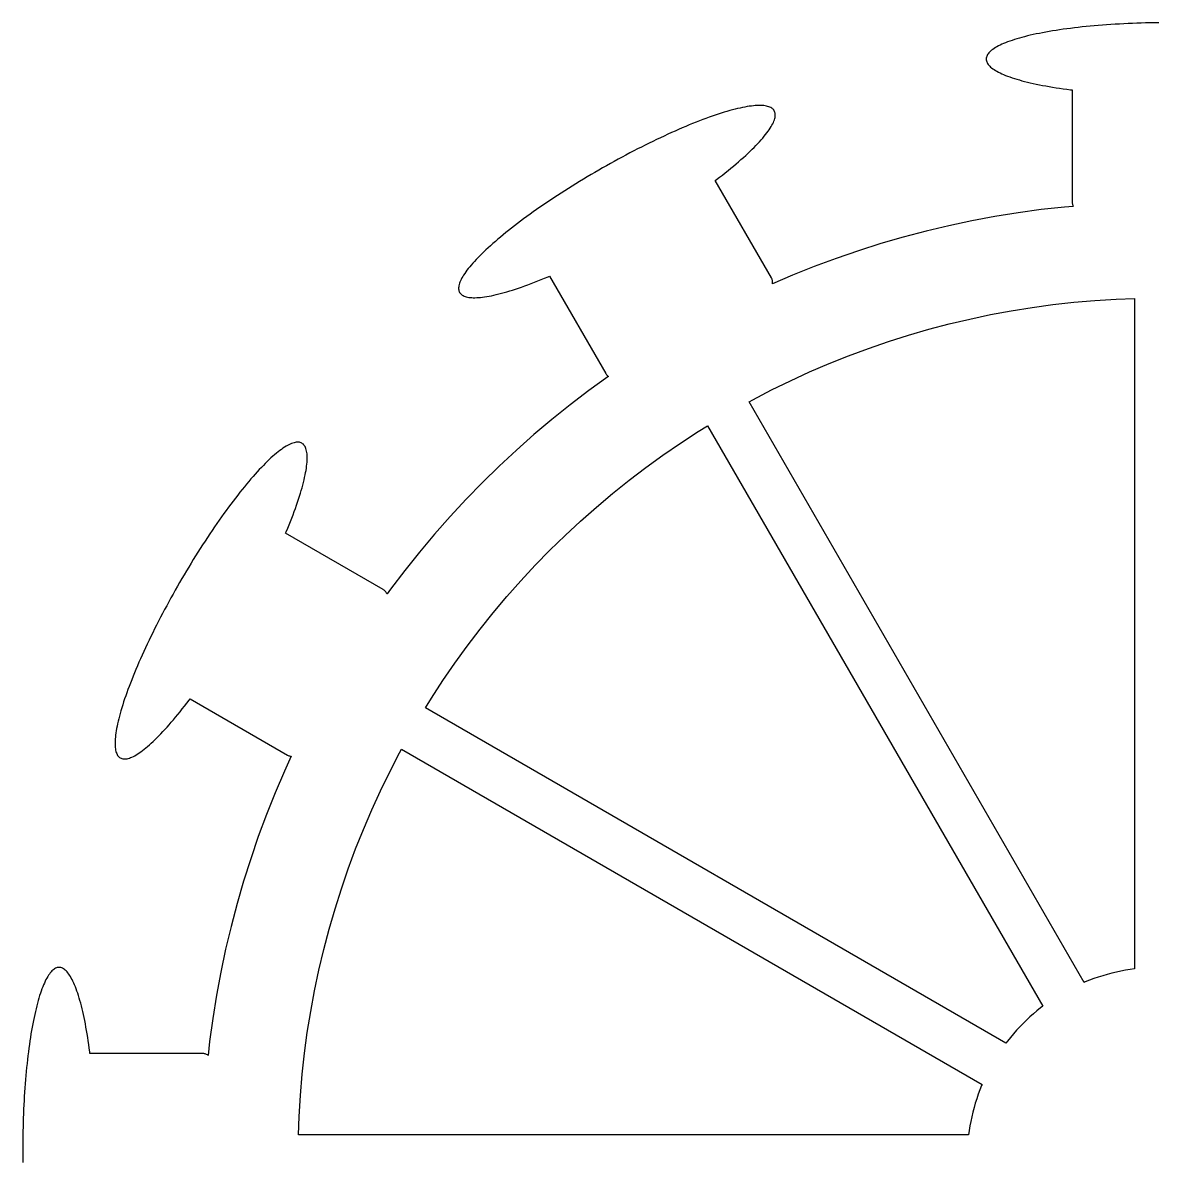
# Model space of a CAD drawing. Header units: metres. Extents: x -53 to 53, y -53 to 53.
# Drawn here: x -53.5 to 0, y -0.1 to 53.5 of the extents above; entities that cross this region are included whole.
import ezdxf

# ---------------------------------------------------------------- set-up
doc = ezdxf.new("R2010")
doc.units = ezdxf.units.M

msp = doc.modelspace()

# ---------------------------------------------------------------- linework, layer by layer
for p, q in [((-5.29182, 53.017), (-5.44556, 52.9884)), ((-5.13461, 53.0448), (-5.29182, 53.017)), ((-4.97406, 53.0718), (-5.13461, 53.0448)), ((-4.81023, 53.0981), (-4.97406, 53.0718)), ((-4.64322, 53.1235), (-4.81023, 53.0981)), ((-4.47316, 53.1481), (-4.64322, 53.1235)), ((-4.30013, 53.1718), (-4.47316, 53.1481)), ((-4.12422, 53.1947), (-4.30013, 53.1718)), ((-3.94557, 53.2167), (-4.12422, 53.1947)), ((-3.76427, 53.2378), (-3.94557, 53.2167)), ((-3.58043, 53.2581), (-3.76427, 53.2378)), ((-3.39417, 53.2774), (-3.58043, 53.2581)), ((-3.20558, 53.2958), (-3.39417, 53.2774)), ((-3.0148, 53.3133), (-3.20558, 53.2958)), ((-2.82193, 53.3298), (-3.0148, 53.3133)), ((-2.62709, 53.3454), (-2.82193, 53.3298)), ((-2.4304, 53.36), (-2.62709, 53.3454)), ((-2.23196, 53.3737), (-2.4304, 53.36)), ((-2.03192, 53.3864), (-2.23196, 53.3737)), ((-1.83038, 53.3981), (-2.03192, 53.3864)), ((-1.62747, 53.4088), (-1.83038, 53.3981)), ((-1.42331, 53.4184), (-1.62747, 53.4088)), ((-1.21802, 53.4271), (-1.42331, 53.4184)), ((-1.01172, 53.4348), (-1.21802, 53.4271)), ((-0.80454, 53.4415), (-1.01172, 53.4348)), ((-0.5966, 53.4471), (-0.80454, 53.4415)), ((-0.38805, 53.4518), (-0.5966, 53.4471)), ((-0.17897, 53.4554), (-0.38805, 53.4518)), ((0.03046, 53.4579), (-0.17897, 53.4554)), ((-7.2791, 52.4811), (-7.36649, 52.443)), ((-7.18706, 52.5188), (-7.2791, 52.4811)), ((-7.09042, 52.5561), (-7.18706, 52.5188)), ((-6.98924, 52.5928), (-7.09042, 52.5561)), ((-6.88358, 52.6291), (-6.98924, 52.5928)), ((-6.77348, 52.6648), (-6.88358, 52.6291)), ((-6.65906, 52.7), (-6.77348, 52.6648)), ((-6.54034, 52.7346), (-6.65906, 52.7)), ((-6.41742, 52.7686), (-6.54034, 52.7346)), ((-6.29036, 52.802), (-6.41742, 52.7686)), ((-6.15923, 52.8348), (-6.29036, 52.802)), ((-6.02412, 52.8669), (-6.15923, 52.8348)), ((-5.88513, 52.8984), (-6.02412, 52.8669)), ((-5.74231, 52.9291), (-5.88513, 52.8984)), ((-5.59575, 52.9592), (-5.74231, 52.9291)), ((-5.44556, 52.9884), (-5.59575, 52.9592)), ((-8.03569, 51.9593), (-8.05882, 51.9176)), ((-8.00745, 52.0009), (-8.03569, 51.9593)), ((-7.97412, 52.0423), (-8.00745, 52.0009)), ((-7.9357, 52.0836), (-7.97412, 52.0423)), ((-7.89224, 52.1246), (-7.9357, 52.0836)), ((-7.84377, 52.1655), (-7.89224, 52.1246)), ((-7.79028, 52.2061), (-7.84377, 52.1655)), ((-7.73183, 52.2464), (-7.79028, 52.2061)), ((-7.66846, 52.2864), (-7.73183, 52.2464)), ((-7.60019, 52.3261), (-7.66846, 52.2864)), ((-7.52708, 52.3654), (-7.60019, 52.3261)), ((-7.44916, 52.4044), (-7.52708, 52.3654)), ((-7.36649, 52.443), (-7.44916, 52.4044)), ((-8.09741, 51.792), (-8.09999, 51.75)), ((-8.09999, 51.75), (-8.09741, 51.708)), ((-8.08969, 51.8339), (-8.09741, 51.792)), ((-8.09741, 51.708), (-8.08969, 51.6661)), ((-8.07683, 51.8758), (-8.08969, 51.8339)), ((-8.08969, 51.6661), (-8.07683, 51.6242)), ((-8.05882, 51.9176), (-8.07683, 51.8758)), ((-8.07683, 51.6242), (-8.05882, 51.5824)), ((-8.05882, 51.5824), (-8.03569, 51.5407)), ((-8.03569, 51.5407), (-8.00745, 51.4991)), ((-8.00745, 51.4991), (-7.97412, 51.4576)), ((-7.97412, 51.4576), (-7.9357, 51.4164)), ((-7.9357, 51.4164), (-7.89224, 51.3753)), ((-7.89224, 51.3753), (-7.84377, 51.3345)), ((-7.84377, 51.3345), (-7.79028, 51.2939)), ((-7.79028, 51.2939), (-7.73183, 51.2536)), ((-7.73183, 51.2536), (-7.66846, 51.2136)), ((-7.66846, 51.2136), (-7.60019, 51.1739)), ((-7.60019, 51.1739), (-7.52708, 51.1346)), ((-7.52708, 51.1346), (-7.44916, 51.0956)), ((-7.44916, 51.0956), (-7.36649, 51.057)), ((-7.36649, 51.057), (-7.2791, 51.0189)), ((-7.2791, 51.0189), (-7.18706, 50.9812)), ((-7.18706, 50.9812), (-7.09042, 50.9439)), ((-7.09042, 50.9439), (-6.98924, 50.9071)), ((-6.98924, 50.9071), (-6.88358, 50.8709)), ((-6.88358, 50.8709), (-6.77348, 50.8351)), ((-6.77348, 50.8351), (-6.65906, 50.8)), ((-6.65906, 50.8), (-6.54034, 50.7654)), ((-6.54034, 50.7654), (-6.41742, 50.7314)), ((-6.41742, 50.7314), (-6.29036, 50.698)), ((-6.29036, 50.698), (-6.15923, 50.6652)), ((-6.15923, 50.6652), (-6.02412, 50.6331)), ((-6.02412, 50.6331), (-5.88513, 50.6016)), ((-5.88513, 50.6016), (-5.74231, 50.5709)), ((-5.74231, 50.5709), (-5.59575, 50.5408)), ((-5.59575, 50.5408), (-5.44556, 50.5115)), ((-5.44556, 50.5115), (-5.29182, 50.483)), ((-5.29182, 50.483), (-5.13461, 50.4552)), ((-5.13461, 50.4552), (-4.97406, 50.4281)), ((-4.97406, 50.4281), (-4.81023, 50.4019)), ((-4.81023, 50.4019), (-4.64322, 50.3765)), ((-4.64322, 50.3765), (-4.47316, 50.3519)), ((-4.47316, 50.3519), (-4.30013, 50.3282)), ((-4.30013, 50.3282), (-4.12422, 50.3053)), ((-4.12422, 50.3053), (-4.04999, 50.2961)), ((-4.04999, 50.2961), (-4.04999, 45)), ((-20.3039, 49.2859), (-20.437, 49.2462)), ((-20.174, 49.3231), (-20.3039, 49.2859)), ((-20.0472, 49.3577), (-20.174, 49.3231)), ((-19.9238, 49.3897), (-20.0472, 49.3577)), ((-19.8037, 49.4191), (-19.9238, 49.3897)), ((-19.687, 49.4458), (-19.8037, 49.4191)), ((-19.5738, 49.4699), (-19.687, 49.4458)), ((-19.4641, 49.4913), (-19.5738, 49.4699)), ((-19.3581, 49.5101), (-19.4641, 49.4913)), ((-19.2558, 49.5262), (-19.3581, 49.5101)), ((-19.1572, 49.5395), (-19.2558, 49.5262)), ((-19.0625, 49.5502), (-19.1572, 49.5395)), ((-18.9716, 49.5581), (-19.0625, 49.5502)), ((-18.8846, 49.5633), (-18.9716, 49.5581)), ((-18.8017, 49.5658), (-18.8846, 49.5633)), ((-18.7227, 49.5656), (-18.8017, 49.5658)), ((-18.6478, 49.5626), (-18.7227, 49.5656)), ((-18.577, 49.5569), (-18.6478, 49.5626)), ((-18.5104, 49.5485), (-18.577, 49.5569)), ((-18.448, 49.5374), (-18.5104, 49.5485)), ((-18.3898, 49.5236), (-18.448, 49.5374)), ((-18.336, 49.507), (-18.3898, 49.5236)), ((-18.2864, 49.4878), (-18.336, 49.507)), ((-18.2411, 49.4659), (-18.2864, 49.4878)), ((-18.2002, 49.4414), (-18.2411, 49.4659)), ((-18.1637, 49.4142), (-18.2002, 49.4414)), ((-18.1316, 49.3843), (-18.1637, 49.4142)), ((-18.104, 49.3519), (-18.1316, 49.3843)), ((-18.0808, 49.3168), (-18.104, 49.3519)), ((-18.062, 49.2792), (-18.0808, 49.3168)), ((-18.0477, 49.239), (-18.062, 49.2792)), ((-21.7612, 48.7779), (-21.9207, 48.7141)), ((-21.6038, 48.8394), (-21.7612, 48.7779)), ((-21.4488, 48.8986), (-21.6038, 48.8394)), ((-21.2963, 48.9555), (-21.4488, 48.8986)), ((-21.1462, 49.01), (-21.2963, 48.9555)), ((-20.9988, 49.0621), (-21.1462, 49.01)), ((-20.8541, 49.1118), (-20.9988, 49.0621)), ((-20.7121, 49.1591), (-20.8541, 49.1118)), ((-20.5731, 49.2039), (-20.7121, 49.1591)), ((-20.437, 49.2462), (-20.5731, 49.2039)), ((-18.1514, 48.7028), (-18.121, 48.767)), ((-18.121, 48.767), (-18.0949, 48.8289)), ((-18.0949, 48.8289), (-18.0733, 48.8885)), ((-18.0733, 48.8885), (-18.0562, 48.9457)), ((-18.0562, 48.9457), (-18.0436, 49.0007)), ((-18.0379, 49.1963), (-18.0477, 49.239)), ((-18.0436, 49.0007), (-18.0354, 49.0532)), ((-18.0326, 49.151), (-18.0379, 49.1963)), ((-18.0354, 49.0532), (-18.0318, 49.1034)), ((-18.0318, 49.1034), (-18.0326, 49.151)), ((-23.0923, 48.2083), (-23.2663, 48.1281)), ((-22.9198, 48.2867), (-23.0923, 48.2083)), ((-22.7489, 48.3631), (-22.9198, 48.2867)), ((-22.5795, 48.4375), (-22.7489, 48.3631)), ((-22.412, 48.5098), (-22.5795, 48.4375)), ((-22.2462, 48.58), (-22.412, 48.5098)), ((-22.0825, 48.6482), (-22.2462, 48.58)), ((-21.9207, 48.7141), (-22.0825, 48.6482)), ((-18.552, 48.1139), (-18.487, 48.1945)), ((-18.487, 48.1945), (-18.4261, 48.2732)), ((-18.4261, 48.2732), (-18.3695, 48.3499)), ((-18.3695, 48.3499), (-18.3172, 48.4247)), ((-18.3172, 48.4247), (-18.2692, 48.4974)), ((-18.2692, 48.4974), (-18.2256, 48.568)), ((-18.2256, 48.568), (-18.1863, 48.6365)), ((-18.1863, 48.6365), (-18.1514, 48.7028)), ((-24.1541, 47.6999), (-24.3344, 47.6093)), ((-23.9745, 47.789), (-24.1541, 47.6999)), ((-23.7958, 47.8763), (-23.9745, 47.789)), ((-23.6181, 47.962), (-23.7958, 47.8763)), ((-23.4416, 48.046), (-23.6181, 47.962)), ((-23.2663, 48.1281), (-23.4416, 48.046)), ((-19.0286, 47.5933), (-18.9391, 47.6843)), ((-18.9391, 47.6843), (-18.8537, 47.7736)), ((-18.8537, 47.7736), (-18.7721, 47.8613)), ((-18.7721, 47.8613), (-18.6947, 47.9473)), ((-18.6947, 47.9473), (-18.6213, 48.0315)), ((-18.6213, 48.0315), (-18.552, 48.1139)), ((-25.2446, 47.1339), (-25.4275, 47.0349)), ((-25.0618, 47.2318), (-25.2446, 47.1339)), ((-24.8793, 47.3283), (-25.0618, 47.2318)), ((-24.6972, 47.4234), (-24.8793, 47.3283)), ((-24.5155, 47.5171), (-24.6972, 47.4234)), ((-24.3344, 47.6093), (-24.5155, 47.5171)), ((-19.6449, 47.0175), (-19.533, 47.1168)), ((-19.533, 47.1168), (-19.4247, 47.2148)), ((-19.4247, 47.2148), (-19.3201, 47.3116)), ((-19.3201, 47.3116), (-19.2191, 47.4069)), ((-19.2191, 47.4069), (-19.1219, 47.5009)), ((-19.1219, 47.5009), (-19.0286, 47.5933)), ((-26.1583, 46.6272), (-26.3403, 46.5227)), ((-25.9759, 46.7307), (-26.1583, 46.6272)), ((-25.7933, 46.8332), (-25.9759, 46.7307)), ((-25.6104, 46.9346), (-25.7933, 46.8332)), ((-25.4275, 47.0349), (-25.6104, 46.9346)), ((-20.2558, 46.5044), (-20.127, 46.6091)), ((-20.127, 46.6091), (-20.0014, 46.7128)), ((-20.0014, 46.7128), (-19.8792, 46.8154)), ((-19.8792, 46.8154), (-19.7603, 46.9171)), ((-19.7603, 46.9171), (-19.6449, 47.0175)), ((-27.0619, 46.0965), (-27.2402, 45.9883)), ((-26.8827, 46.2042), (-27.0619, 46.0965)), ((-26.7026, 46.3111), (-26.8827, 46.2042)), ((-26.5217, 46.4173), (-26.7026, 46.3111)), ((-26.3403, 46.5227), (-26.5217, 46.4173)), ((-20.8613, 46.0327), (-20.8015, 46.0778)), ((-20.8015, 46.0778), (-20.6606, 46.1855)), ((-20.6606, 46.1855), (-20.5227, 46.2926)), ((-20.5227, 46.2926), (-20.3877, 46.3989)), ((-20.3877, 46.3989), (-20.2558, 46.5044)), ((-27.9418, 45.5501), (-28.1138, 45.4396)), ((-27.7684, 45.6602), (-27.9418, 45.5501)), ((-27.5936, 45.77), (-27.7684, 45.6602)), ((-27.4175, 45.8794), (-27.5936, 45.77)), ((-27.2402, 45.9883), (-27.4175, 45.8794)), ((-18.2132, 41.4461), (-20.8613, 46.0327)), ((-28.7848, 44.9959), (-28.9478, 44.8849)), ((-28.6198, 45.107), (-28.7848, 44.9959)), ((-28.4529, 45.218), (-28.6198, 45.107)), ((-28.2842, 45.3289), (-28.4529, 45.218)), ((-28.1138, 45.4396), (-28.2842, 45.3289)), ((-4.04999, 45), (-4.04863, 44.9669)), ((-29.5781, 44.4425), (-29.7298, 44.3326)), ((-29.424, 44.5527), (-29.5781, 44.4425)), ((-29.2675, 44.6633), (-29.424, 44.5527)), ((-29.1088, 44.774), (-29.2675, 44.6633)), ((-28.9478, 44.8849), (-29.1088, 44.774)), ((-6.60286, 44.5129), (-7.69328, 44.3375)), ((-5.50847, 44.6616), (-6.60286, 44.5129)), ((-4.41077, 44.7833), (-5.50847, 44.6616)), ((-4.00854, 44.8179), (-4.41077, 44.7833)), ((-4.04863, 44.9669), (-4.04457, 44.9337)), ((-4.04457, 44.9337), (-4.0378, 44.9007)), ((-4.0378, 44.9007), (-4.02832, 44.8677)), ((-4.02832, 44.8677), (-4.01614, 44.8347)), ((-4.01614, 44.8347), (-4.00854, 44.8179)), ((-30.3099, 43.8981), (-30.4479, 43.791)), ((-30.169, 44.0058), (-30.3099, 43.8981)), ((-30.0253, 44.1142), (-30.169, 44.0058)), ((-29.8789, 44.2232), (-30.0253, 44.1142)), ((-29.7298, 44.3326), (-29.8789, 44.2232)), ((-9.85954, 43.9066), (-10.9341, 43.6514)), ((-8.77905, 44.1353), (-9.85954, 43.9066)), ((-7.69328, 44.3375), (-8.77905, 44.1353)), ((-30.9691, 43.3708), (-31.0914, 43.2682)), ((-30.8436, 43.4745), (-30.9691, 43.3708)), ((-30.7148, 43.5792), (-30.8436, 43.4745)), ((-30.5829, 43.6847), (-30.7148, 43.5792)), ((-30.4479, 43.791), (-30.5829, 43.6847)), ((-12.0021, 43.3699), (-13.0628, 43.0623)), ((-10.9341, 43.6514), (-12.0021, 43.3699)), ((-31.5459, 42.8687), (-31.6505, 42.772)), ((-31.4375, 42.9668), (-31.5459, 42.8687)), ((-31.3256, 43.0661), (-31.4375, 42.9668)), ((-31.2102, 43.1665), (-31.3256, 43.0661)), ((-31.0914, 43.2682), (-31.2102, 43.1665)), ((-13.0628, 43.0623), (-14.1157, 42.7288)), ((-32.1169, 42.31), (-32.1984, 42.2223)), ((-32.0314, 42.3993), (-32.1169, 42.31)), ((-31.942, 42.4903), (-32.0314, 42.3993)), ((-31.8486, 42.5827), (-31.942, 42.4903)), ((-31.7514, 42.6767), (-31.8486, 42.5827)), ((-31.6505, 42.772), (-31.7514, 42.6767)), ((-15.16, 42.3695), (-16.1953, 41.9847)), ((-14.1157, 42.7288), (-15.16, 42.3695)), ((-32.5444, 41.8104), (-32.601, 41.7337)), ((-32.4836, 41.8891), (-32.5444, 41.8104)), ((-32.4185, 41.9697), (-32.4836, 41.8891)), ((-32.3493, 42.0521), (-32.4185, 41.9697)), ((-32.2759, 42.1364), (-32.3493, 42.0521)), ((-32.1984, 42.2223), (-32.2759, 42.1364)), ((-16.1953, 41.9847), (-17.2207, 41.5746)), ((-32.8756, 41.2547), (-32.8972, 41.1951)), ((-32.8496, 41.3166), (-32.8756, 41.2547)), ((-32.8191, 41.3808), (-32.8496, 41.3166)), ((-32.7843, 41.4471), (-32.8191, 41.3808)), ((-32.745, 41.5156), (-32.7843, 41.4471)), ((-32.7014, 41.5862), (-32.745, 41.5156)), ((-32.6534, 41.659), (-32.7014, 41.5862)), ((-32.601, 41.7337), (-32.6534, 41.659)), ((-29.5217, 41.185), (-29.3667, 41.2442)), ((-29.3667, 41.2442), (-29.2094, 41.3057)), ((-29.2094, 41.3057), (-29.0498, 41.3695)), ((-29.0498, 41.3695), (-28.8881, 41.4354)), ((-28.8881, 41.4354), (-28.7243, 41.5035)), ((-28.7243, 41.5035), (-28.6555, 41.5327)), ((-28.6555, 41.5327), (-26.0074, 36.9461)), ((-18.1978, 41.4167), (-18.2132, 41.4461)), ((-18.1848, 41.386), (-18.1978, 41.4167)), ((-18.1741, 41.354), (-18.1848, 41.386)), ((-18.1658, 41.3207), (-18.1741, 41.354)), ((-18.1599, 41.2861), (-18.1658, 41.3207)), ((-18.1563, 41.2502), (-18.1599, 41.2861)), ((-17.2207, 41.5746), (-18.1565, 41.1734)), ((-18.1552, 41.2131), (-18.1563, 41.2502)), ((-32.9351, 41.0304), (-32.9388, 40.9802)), ((-32.9388, 40.9802), (-32.9379, 40.9325)), ((-32.9379, 40.9325), (-32.9326, 40.8873)), ((-32.927, 41.0829), (-32.9351, 41.0304)), ((-32.9326, 40.8873), (-32.9228, 40.8446)), ((-32.9143, 41.1379), (-32.927, 41.0829)), ((-32.9228, 40.8446), (-32.9085, 40.8044)), ((-32.8972, 41.1951), (-32.9143, 41.1379)), ((-32.9085, 40.8044), (-32.8898, 40.7668)), ((-32.8898, 40.7668), (-32.8666, 40.7318)), ((-32.8666, 40.7318), (-32.8389, 40.6993)), ((-32.8389, 40.6993), (-32.8068, 40.6694)), ((-31.1669, 40.6645), (-31.0468, 40.6939)), ((-31.0468, 40.6939), (-30.9233, 40.7259)), ((-30.9233, 40.7259), (-30.7966, 40.7605)), ((-30.7966, 40.7605), (-30.6666, 40.7977)), ((-30.6666, 40.7977), (-30.5336, 40.8375)), ((-30.5336, 40.8375), (-30.3975, 40.8797)), ((-30.3975, 40.8797), (-30.2584, 40.9245)), ((-30.2584, 40.9245), (-30.1165, 40.9718)), ((-30.1165, 40.9718), (-29.9718, 41.0215)), ((-29.9718, 41.0215), (-29.8243, 41.0736)), ((-29.8243, 41.0736), (-29.6743, 41.1281)), ((-29.6743, 41.1281), (-29.5217, 41.185)), ((-18.1565, 41.1734), (-18.1564, 41.1748)), ((-18.1564, 41.1748), (-18.1552, 41.2131)), ((-32.8068, 40.6694), (-32.7703, 40.6422)), ((-32.7703, 40.6422), (-32.7294, 40.6177)), ((-32.7294, 40.6177), (-32.6842, 40.5958)), ((-32.6842, 40.5958), (-32.6346, 40.5766)), ((-32.6346, 40.5766), (-32.5807, 40.56)), ((-32.5807, 40.56), (-32.5225, 40.5462)), ((-32.5225, 40.5462), (-32.4601, 40.5351)), ((-32.4601, 40.5351), (-32.3935, 40.5267)), ((-32.3935, 40.5267), (-32.3228, 40.521)), ((-32.3228, 40.521), (-32.2479, 40.518)), ((-32.2479, 40.518), (-32.1689, 40.5178)), ((-32.1689, 40.5178), (-32.0859, 40.5203)), ((-32.0859, 40.5203), (-31.9989, 40.5255)), ((-31.9989, 40.5255), (-31.9081, 40.5334)), ((-31.9081, 40.5334), (-31.8133, 40.5441)), ((-31.8133, 40.5441), (-31.7147, 40.5574)), ((-31.7147, 40.5574), (-31.6124, 40.5735)), ((-31.6124, 40.5735), (-31.5064, 40.5922)), ((-31.5064, 40.5922), (-31.3968, 40.6137)), ((-31.3968, 40.6137), (-31.2836, 40.6378)), ((-31.2836, 40.6378), (-31.1669, 40.6645)), ((-5.94258, 40.0616), (-4.95763, 40.1954)), ((-4.95763, 40.1954), (-3.96968, 40.305)), ((-3.96968, 40.305), (-2.97935, 40.3903)), ((-2.97935, 40.3903), (-1.98723, 40.4512)), ((-1.98723, 40.4512), (-1.125, 40.483)), ((-1.125, 40.483), (-1.125, 8.92915)), ((-8.8736, 39.5159), (-7.90115, 39.7218)), ((-7.90115, 39.7218), (-6.92395, 39.9037)), ((-6.92395, 39.9037), (-5.94258, 40.0616)), ((-10.8019, 39.0329), (-9.84068, 39.2863)), ((-9.84068, 39.2863), (-8.8736, 39.5159)), ((-12.7041, 38.4559), (-11.7565, 38.7561)), ((-11.7565, 38.7561), (-10.8019, 39.0329)), ((-14.5757, 37.7862), (-13.644, 38.1325)), ((-13.644, 38.1325), (-12.7041, 38.4559)), ((-15.4987, 37.4171), (-14.5757, 37.7862)), ((-26.0074, 36.9461), (-25.9896, 36.9181)), ((-17.316, 36.6116), (-16.4123, 37.0255)), ((-16.4123, 37.0255), (-15.4987, 37.4171)), ((-25.9114, 36.7913), (-26.8065, 36.1443)), ((-25.9896, 36.9181), (-25.9696, 36.8915)), ((-25.9696, 36.8915), (-25.9472, 36.8662)), ((-25.9472, 36.8662), (-25.9225, 36.8424)), ((-25.9225, 36.8424), (-25.8954, 36.8199)), ((-25.8828, 36.8109), (-25.9114, 36.7913)), ((-25.8954, 36.8199), (-25.8828, 36.8109)), ((-18.2092, 36.1756), (-17.316, 36.6116)), ((-26.8065, 36.1443), (-27.6854, 35.4756)), ((-19.0916, 35.7178), (-18.2092, 36.1756)), ((-27.6854, 35.4756), (-28.5477, 34.7855)), ((-19.2669, 35.6213), (-19.0916, 35.7178)), ((-3.49019, 8.29517), (-19.2669, 35.6213)), ((-28.5477, 34.7855), (-29.3928, 34.0744)), ((-21.6674, 34.2166), (-21.2149, 34.4954)), ((-21.2149, 34.4954), (-5.43864, 7.17001)), ((-29.3928, 34.0744), (-30.2201, 33.3428)), ((-22.5006, 33.6745), (-21.6674, 34.2166)), ((-41.5197, 33.1979), (-41.6021, 33.1287)), ((-41.4391, 33.263), (-41.5197, 33.1979)), ((-41.3604, 33.3239), (-41.4391, 33.263)), ((-41.2837, 33.3804), (-41.3604, 33.3239)), ((-41.2089, 33.4328), (-41.2837, 33.3804)), ((-41.1362, 33.4808), (-41.2089, 33.4328)), ((-41.0656, 33.5244), (-41.1362, 33.4808)), ((-40.9971, 33.5637), (-41.0656, 33.5244)), ((-40.9308, 33.5986), (-40.9971, 33.5637)), ((-40.8666, 33.629), (-40.9308, 33.5986)), ((-40.8047, 33.655), (-40.8666, 33.629)), ((-40.7451, 33.6766), (-40.8047, 33.655)), ((-40.6879, 33.6937), (-40.7451, 33.6766)), ((-40.6329, 33.7064), (-40.6879, 33.6937)), ((-40.5804, 33.7145), (-40.6329, 33.7064)), ((-40.5302, 33.7182), (-40.5804, 33.7145)), ((-40.4825, 33.7174), (-40.5302, 33.7182)), ((-40.4373, 33.7121), (-40.4825, 33.7174)), ((-40.3946, 33.7023), (-40.4373, 33.7121)), ((-40.3544, 33.688), (-40.3946, 33.7023)), ((-40.3168, 33.6692), (-40.3544, 33.688)), ((-40.2817, 33.646), (-40.3168, 33.6692)), ((-40.2493, 33.6183), (-40.2817, 33.646)), ((-40.2194, 33.5862), (-40.2493, 33.6183)), ((-40.1922, 33.5497), (-40.2194, 33.5862)), ((-40.1677, 33.5089), (-40.1922, 33.5497)), ((-40.1458, 33.4636), (-40.1677, 33.5089)), ((-40.1266, 33.414), (-40.1458, 33.4636)), ((-40.11, 33.3601), (-40.1266, 33.414)), ((-40.0962, 33.302), (-40.11, 33.3601)), ((-40.0851, 33.2396), (-40.0962, 33.302)), ((-40.0767, 33.1729), (-40.0851, 33.2396)), ((-30.2201, 33.3428), (-31.0293, 32.5911)), ((-23.3202, 33.1122), (-22.5006, 33.6745)), ((-42.0403, 32.7214), (-42.1327, 32.628)), ((-41.9493, 32.8108), (-42.0403, 32.7214)), ((-41.86, 32.8963), (-41.9493, 32.8108)), ((-41.7723, 32.9779), (-41.86, 32.8963)), ((-41.6864, 33.0553), (-41.7723, 32.9779)), ((-41.6021, 33.1287), (-41.6864, 33.0553)), ((-40.0941, 32.5927), (-40.0834, 32.6875)), ((-40.0834, 32.6875), (-40.0755, 32.7784)), ((-40.071, 33.1022), (-40.0767, 33.1729)), ((-40.0755, 32.7784), (-40.0703, 32.8653)), ((-40.068, 33.0273), (-40.071, 33.1022)), ((-40.0703, 32.8653), (-40.0678, 32.9483)), ((-40.0678, 32.9483), (-40.068, 33.0273)), ((-24.1258, 32.5299), (-23.3202, 33.1122)), ((-42.5168, 32.2169), (-42.6161, 32.1051)), ((-42.4187, 32.3253), (-42.5168, 32.2169)), ((-42.322, 32.4299), (-42.4187, 32.3253)), ((-42.2267, 32.5309), (-42.322, 32.4299)), ((-42.1327, 32.628), (-42.2267, 32.5309)), ((-40.1878, 32.063), (-40.1637, 32.1762)), ((-40.1637, 32.1762), (-40.1422, 32.2858)), ((-40.1422, 32.2858), (-40.1235, 32.3918)), ((-40.1235, 32.3918), (-40.1074, 32.4942)), ((-40.1074, 32.4942), (-40.0941, 32.5927)), ((-31.0293, 32.5911), (-31.8198, 31.8198)), ((-24.9169, 31.928), (-24.1258, 32.5299)), ((-43.0245, 31.623), (-43.1292, 31.4942)), ((-42.9208, 31.7485), (-43.0245, 31.623)), ((-42.8182, 31.8708), (-42.9208, 31.7485)), ((-42.7166, 31.9896), (-42.8182, 31.8708)), ((-42.6161, 32.1051), (-42.7166, 31.9896)), ((-40.3105, 31.576), (-40.2759, 31.7027)), ((-40.2759, 31.7027), (-40.2439, 31.8262)), ((-40.2439, 31.8262), (-40.2145, 31.9463)), ((-40.2145, 31.9463), (-40.1878, 32.063)), ((-31.8198, 31.8198), (-32.5911, 31.0293)), ((-25.6929, 31.3069), (-24.9169, 31.928)), ((-43.4481, 31.0893), (-43.5558, 30.9484)), ((-43.341, 31.2273), (-43.4481, 31.0893)), ((-43.2346, 31.3623), (-43.341, 31.2273)), ((-43.1292, 31.4942), (-43.2346, 31.3623)), ((-40.4745, 31.0378), (-40.4297, 31.1769)), ((-40.4297, 31.1769), (-40.3875, 31.313)), ((-40.3875, 31.313), (-40.3477, 31.4461)), ((-40.3477, 31.4461), (-40.3105, 31.576)), ((-26.4535, 30.6669), (-25.6929, 31.3069)), ((-43.7732, 30.6583), (-43.8826, 30.5092)), ((-43.6642, 30.8047), (-43.7732, 30.6583)), ((-43.5558, 30.9484), (-43.6642, 30.8047)), ((-40.6781, 30.4537), (-40.6236, 30.6037)), ((-40.6236, 30.6037), (-40.5715, 30.7512)), ((-40.5715, 30.7512), (-40.5218, 30.8959)), ((-40.5218, 30.8959), (-40.4745, 31.0378)), ((-32.5911, 31.0293), (-33.3428, 30.2201)), ((-27.1981, 30.0085), (-26.4535, 30.6669)), ((-44.2133, 30.047), (-44.324, 29.8882)), ((-44.1027, 30.2034), (-44.2133, 30.047)), ((-43.9925, 30.3576), (-44.1027, 30.2034)), ((-43.8826, 30.5092), (-43.9925, 30.3576)), ((-40.9195, 29.8292), (-40.8557, 29.9888)), ((-40.8557, 29.9888), (-40.7942, 30.1461)), ((-40.7942, 30.1461), (-40.735, 30.3011)), ((-40.735, 30.3011), (-40.6781, 30.4537)), ((-33.3428, 30.2201), (-34.0744, 29.3928)), ((-27.9264, 29.332), (-27.1981, 30.0085)), ((-44.5459, 29.5642), (-44.657, 29.3992)), ((-44.4349, 29.7273), (-44.5459, 29.5642)), ((-44.324, 29.8882), (-44.4349, 29.7273)), ((-41.0827, 29.4349), (-41.0535, 29.5037)), ((-41.0535, 29.5037), (-40.9854, 29.6675)), ((-40.9854, 29.6675), (-40.9195, 29.8292)), ((-44.8789, 29.0636), (-44.9896, 28.8932)), ((-44.768, 29.2323), (-44.8789, 29.0636)), ((-44.657, 29.3992), (-44.768, 29.2323)), ((-36.4961, 26.7868), (-41.0827, 29.4349)), ((-34.0744, 29.3928), (-34.7855, 28.5477)), ((-28.6378, 28.6378), (-27.9264, 29.332)), ((-45.32, 28.373), (-45.4294, 28.1969)), ((-45.2103, 28.5478), (-45.32, 28.373)), ((-45.1001, 28.7213), (-45.2103, 28.5478)), ((-44.9896, 28.8932), (-45.1001, 28.7213)), ((-34.7855, 28.5477), (-35.4756, 27.6854)), ((-29.332, 27.9264), (-28.6378, 28.6378)), ((-45.6465, 27.8413), (-45.7542, 27.6621)), ((-45.5383, 28.0197), (-45.6465, 27.8413)), ((-45.4294, 28.1969), (-45.5383, 28.0197)), ((-30.0085, 27.1981), (-29.332, 27.9264)), ((-45.8612, 27.482), (-45.9673, 27.3011)), ((-45.7542, 27.6621), (-45.8612, 27.482)), ((-35.4756, 27.6854), (-36.1443, 26.8065)), ((-46.1772, 26.9377), (-46.2807, 26.7553)), ((-46.0727, 27.1197), (-46.1772, 26.9377)), ((-45.9673, 27.3011), (-46.0727, 27.1197)), ((-36.4681, 26.7691), (-36.4961, 26.7868)), ((-36.4415, 26.749), (-36.4681, 26.7691)), ((-36.1443, 26.8065), (-36.3099, 26.5773)), ((-30.6669, 26.4535), (-30.0085, 27.1981)), ((-46.4846, 26.3898), (-46.5849, 26.2069)), ((-46.3832, 26.5727), (-46.4846, 26.3898)), ((-46.2807, 26.7553), (-46.3832, 26.5727)), ((-36.4162, 26.7266), (-36.4415, 26.749)), ((-36.3924, 26.7019), (-36.4162, 26.7266)), ((-36.3699, 26.6749), (-36.3924, 26.7019)), ((-36.3489, 26.6456), (-36.3699, 26.6749)), ((-36.3294, 26.614), (-36.3489, 26.6456)), ((-36.3113, 26.5802), (-36.3294, 26.614)), ((-36.3099, 26.5773), (-36.3113, 26.5802)), ((-31.3069, 25.6929), (-30.6669, 26.4535)), ((-46.7818, 25.8412), (-46.8783, 25.6587)), ((-46.6839, 26.024), (-46.7818, 25.8412)), ((-46.5849, 26.2069), (-46.6839, 26.024)), ((-47.0671, 25.2949), (-47.1593, 25.1139)), ((-46.9734, 25.4766), (-47.0671, 25.2949)), ((-46.8783, 25.6587), (-46.9734, 25.4766)), ((-31.928, 24.9169), (-31.3069, 25.6929)), ((-47.3389, 24.7539), (-47.4263, 24.5752)), ((-47.2499, 24.9335), (-47.3389, 24.7539)), ((-47.1593, 25.1139), (-47.2499, 24.9335)), ((-32.5299, 24.1258), (-31.928, 24.9169)), ((-47.5959, 24.221), (-47.6781, 24.0457)), ((-47.512, 24.3976), (-47.5959, 24.221)), ((-47.4263, 24.5752), (-47.512, 24.3976)), ((-33.1122, 23.3202), (-32.5299, 24.1258)), ((-47.8367, 23.6993), (-47.9131, 23.5283)), ((-47.7583, 23.8718), (-47.8367, 23.6993)), ((-47.6781, 24.0457), (-47.7583, 23.8718)), ((-48.1301, 23.0257), (-48.1982, 22.8619)), ((-48.0598, 23.1914), (-48.1301, 23.0257)), ((-47.9874, 23.359), (-48.0598, 23.1914)), ((-47.9131, 23.5283), (-47.9874, 23.359)), ((-33.6745, 22.5006), (-33.1122, 23.3202)), ((-48.3279, 22.5406), (-48.3894, 22.3833)), ((-48.2641, 22.7001), (-48.3279, 22.5406)), ((-48.1982, 22.8619), (-48.2641, 22.7001)), ((-34.2166, 21.6674), (-33.6745, 22.5006)), ((-48.5055, 22.0757), (-48.56, 21.9256)), ((-48.4486, 22.2283), (-48.5055, 22.0757)), ((-48.3894, 22.3833), (-48.4486, 22.2283)), ((-48.7091, 21.4916), (-48.7539, 21.3525)), ((-48.6618, 21.6335), (-48.7091, 21.4916)), ((-48.6121, 21.7782), (-48.6618, 21.6335)), ((-48.56, 21.9256), (-48.6121, 21.7782)), ((-45.8426, 21.3021), (-45.7355, 21.4401)), ((-45.7355, 21.4401), (-45.6278, 21.581)), ((-45.6278, 21.581), (-45.5827, 21.6407)), ((-45.5827, 21.6407), (-40.9961, 18.9926)), ((-34.4954, 21.2149), (-34.2166, 21.6674)), ((-48.8731, 20.9534), (-48.9077, 20.8267)), ((-48.8359, 21.0833), (-48.8731, 20.9534)), ((-48.7961, 21.2164), (-48.8359, 21.0833)), ((-48.7539, 21.3525), (-48.7961, 21.2164)), ((-46.2628, 20.7809), (-46.1591, 20.9064)), ((-46.1591, 20.9064), (-46.0544, 21.0352)), ((-46.0544, 21.0352), (-45.9489, 21.1671)), ((-45.9489, 21.1671), (-45.8426, 21.3021)), ((-7.17001, 5.43864), (-34.4954, 21.2149)), ((-49.0199, 20.3532), (-49.0414, 20.2436)), ((-48.9958, 20.4664), (-49.0199, 20.3532)), ((-48.9691, 20.5831), (-48.9958, 20.4664)), ((-48.9397, 20.7032), (-48.9691, 20.5831)), ((-48.9077, 20.8267), (-48.9397, 20.7032)), ((-46.6668, 20.3124), (-46.5675, 20.4243)), ((-46.5675, 20.4243), (-46.467, 20.5398)), ((-46.467, 20.5398), (-46.3654, 20.6586)), ((-46.3654, 20.6586), (-46.2628, 20.7809)), ((-49.1002, 19.8419), (-49.1081, 19.751)), ((-49.0895, 19.9367), (-49.1002, 19.8419)), ((-49.0762, 20.0352), (-49.0895, 19.9367)), ((-49.0601, 20.1375), (-49.0762, 20.0352)), ((-49.0414, 20.2436), (-49.0601, 20.1375)), ((-47.2343, 19.7186), (-47.1433, 19.808)), ((-47.1433, 19.808), (-47.0509, 19.9014)), ((-47.0509, 19.9014), (-46.9569, 19.9985)), ((-46.9569, 19.9985), (-46.8616, 20.0995)), ((-46.8616, 20.0995), (-46.7648, 20.2041)), ((-46.7648, 20.2041), (-46.6668, 20.3124)), ((-49.1133, 19.664), (-49.1158, 19.5811)), ((-49.1158, 19.5811), (-49.1156, 19.5021)), ((-49.1156, 19.5021), (-49.1126, 19.4272)), ((-49.1081, 19.751), (-49.1133, 19.664)), ((-49.1126, 19.4272), (-49.1069, 19.3564)), ((-49.1069, 19.3564), (-49.0985, 19.2898)), ((-49.0985, 19.2898), (-49.0874, 19.2274)), ((-47.7445, 19.2664), (-47.6639, 19.3315)), ((-47.6639, 19.3315), (-47.5815, 19.4007)), ((-47.5815, 19.4007), (-47.4973, 19.4741)), ((-47.4973, 19.4741), (-47.4113, 19.5516)), ((-47.4113, 19.5516), (-47.3236, 19.6331)), ((-47.3236, 19.6331), (-47.2343, 19.7186)), ((-49.0874, 19.2274), (-49.0736, 19.1693)), ((-49.0736, 19.1693), (-49.057, 19.1154)), ((-49.057, 19.1154), (-49.0378, 19.0658)), ((-49.0378, 19.0658), (-49.0159, 19.0205)), ((-49.0159, 19.0205), (-48.9914, 18.9796)), ((-48.9914, 18.9796), (-48.9642, 18.9431)), ((-48.9642, 18.9431), (-48.9343, 18.9111)), ((-48.9343, 18.9111), (-48.9019, 18.8834)), ((-48.9019, 18.8834), (-48.8668, 18.8602)), ((-48.8668, 18.8602), (-48.8292, 18.8414)), ((-48.8292, 18.8414), (-48.789, 18.8272)), ((-48.789, 18.8272), (-48.7463, 18.8174)), ((-48.7463, 18.8174), (-48.701, 18.812)), ((-48.701, 18.812), (-48.6534, 18.8112)), ((-48.6534, 18.8112), (-48.6032, 18.8149)), ((-48.6032, 18.8149), (-48.5507, 18.823)), ((-48.5507, 18.823), (-48.4957, 18.8357)), ((-48.4957, 18.8357), (-48.4385, 18.8528)), ((-48.4385, 18.8528), (-48.3789, 18.8743)), ((-48.3789, 18.8743), (-48.317, 18.9004)), ((-48.317, 18.9004), (-48.2528, 18.9308)), ((-48.2528, 18.9308), (-48.1865, 18.9657)), ((-48.1865, 18.9657), (-48.118, 19.005)), ((-48.118, 19.005), (-48.0474, 19.0486)), ((-48.0474, 19.0486), (-47.9747, 19.0966)), ((-47.9747, 19.0966), (-47.8999, 19.1489)), ((-47.8999, 19.1489), (-47.8232, 19.2056)), ((-47.8232, 19.2056), (-47.7445, 19.2664)), ((-40.8181, 18.9375), (-41.1394, 18.2359)), ((-40.9961, 18.9926), (-40.9668, 18.9772)), ((-40.9668, 18.9772), (-40.9361, 18.9642)), ((-40.9361, 18.9642), (-40.904, 18.9535)), ((-40.904, 18.9535), (-40.8707, 18.9452)), ((-40.8707, 18.9452), (-40.8361, 18.9393)), ((-40.8361, 18.9393), (-40.8181, 18.9375)), ((-36.1756, 18.2092), (-35.7178, 19.0916)), ((-35.7178, 19.0916), (-35.6213, 19.2669)), ((-35.6213, 19.2669), (-8.29517, 3.49019)), ((-41.1394, 18.2359), (-41.5746, 17.2207)), ((-36.6116, 17.316), (-36.1756, 18.2092)), ((-41.5746, 17.2207), (-41.9847, 16.1953)), ((-37.0255, 16.4123), (-36.6116, 17.316)), ((-41.9847, 16.1953), (-42.3695, 15.16)), ((-37.4171, 15.4987), (-37.0255, 16.4123)), ((-42.3695, 15.16), (-42.7288, 14.1157)), ((-37.7862, 14.5757), (-37.4171, 15.4987)), ((-38.1325, 13.644), (-37.7862, 14.5757)), ((-42.7288, 14.1157), (-43.0623, 13.0628)), ((-38.4559, 12.7041), (-38.1325, 13.644)), ((-43.0623, 13.0628), (-43.3699, 12.0021)), ((-38.7561, 11.7565), (-38.4559, 12.7041)), ((-43.3699, 12.0021), (-43.6514, 10.9341)), ((-39.0329, 10.8019), (-38.7561, 11.7565)), ((-43.6514, 10.9341), (-43.9066, 9.85954)), ((-39.2863, 9.84068), (-39.0329, 10.8019)), ((-43.9066, 9.85954), (-44.1353, 8.77905)), ((-39.5159, 8.8736), (-39.2863, 9.84068)), ((-52.2864, 8.56845), (-52.3261, 8.5002)), ((-52.2464, 8.63184), (-52.2864, 8.56845)), ((-52.2061, 8.69028), (-52.2464, 8.63184)), ((-52.1655, 8.74376), (-52.2061, 8.69028)), ((-52.1246, 8.79225), (-52.1655, 8.74376)), ((-52.0836, 8.83571), (-52.1246, 8.79225)), ((-52.0423, 8.87411), (-52.0836, 8.83571)), ((-52.0009, 8.90746), (-52.0423, 8.87411)), ((-51.9593, 8.9357), (-52.0009, 8.90746)), ((-51.9176, 8.95882), (-51.9593, 8.9357)), ((-51.8758, 8.97682), (-51.9176, 8.95882)), ((-51.8339, 8.9897), (-51.8758, 8.97682)), ((-51.792, 8.99742), (-51.8339, 8.9897)), ((-51.75, 9), (-51.792, 8.99742)), ((-51.708, 8.99742), (-51.75, 9)), ((-51.6661, 8.9897), (-51.708, 8.99742)), ((-51.6242, 8.97682), (-51.6661, 8.9897)), ((-51.5824, 8.95882), (-51.6242, 8.97682)), ((-51.5407, 8.9357), (-51.5824, 8.95882)), ((-51.4991, 8.90746), (-51.5407, 8.9357)), ((-51.4576, 8.87411), (-51.4991, 8.90746)), ((-51.4164, 8.83571), (-51.4576, 8.87411)), ((-51.3753, 8.79225), (-51.4164, 8.83571)), ((-51.3345, 8.74376), (-51.3753, 8.79225)), ((-51.2939, 8.69028), (-51.3345, 8.74376)), ((-51.2536, 8.63184), (-51.2939, 8.69028)), ((-51.2136, 8.56845), (-51.2536, 8.63184)), ((-51.1739, 8.5002), (-51.2136, 8.56845)), ((-44.1353, 8.77905), (-44.3375, 7.69328)), ((-39.7218, 7.90115), (-39.5159, 8.8736)), ((-2.61255, 8.61246), (-2.82314, 8.54575)), ((-2.40041, 8.67398), (-2.61255, 8.61246)), ((-2.18681, 8.73027), (-2.40041, 8.67398)), ((-1.97191, 8.78131), (-2.18681, 8.73027)), ((-1.7558, 8.82706), (-1.97191, 8.78131)), ((-1.53865, 8.86749), (-1.7558, 8.82706)), ((-1.32057, 8.90259), (-1.53865, 8.86749)), ((-1.125, 8.92915), (-1.32057, 8.90259)), ((-52.5188, 8.08707), (-52.5561, 7.99042)), ((-52.4811, 8.17911), (-52.5188, 8.08707)), ((-52.443, 8.26648), (-52.4811, 8.17911)), ((-52.4044, 8.34917), (-52.443, 8.26648)), ((-52.3654, 8.42708), (-52.4044, 8.34917)), ((-52.3261, 8.5002), (-52.3654, 8.42708)), ((-51.1346, 8.42708), (-51.1739, 8.5002)), ((-51.0956, 8.34917), (-51.1346, 8.42708)), ((-51.057, 8.26648), (-51.0956, 8.34917)), ((-51.0189, 8.17911), (-51.057, 8.26648)), ((-50.9812, 8.08707), (-51.0189, 8.17911)), ((-50.9439, 7.99042), (-50.9812, 8.08707)), ((-3.44414, 8.31491), (-3.49019, 8.29517)), ((-3.23904, 8.39693), (-3.44414, 8.31491)), ((-3.032, 8.47389), (-3.23904, 8.39693)), ((-2.82314, 8.54575), (-3.032, 8.47389)), ((-52.7, 7.55905), (-52.7346, 7.44034)), ((-52.6648, 7.67349), (-52.7, 7.55905)), ((-52.6291, 7.78357), (-52.6648, 7.67349)), ((-52.5928, 7.88924), (-52.6291, 7.78357)), ((-52.5561, 7.99042), (-52.5928, 7.88924)), ((-50.9071, 7.88924), (-50.9439, 7.99042)), ((-50.8709, 7.78357), (-50.9071, 7.88924)), ((-50.8351, 7.67349), (-50.8709, 7.78357)), ((-50.8, 7.55905), (-50.8351, 7.67349)), ((-50.7654, 7.44034), (-50.8, 7.55905)), ((-44.3375, 7.69328), (-44.5129, 6.60286)), ((-39.9037, 6.92395), (-39.7218, 7.90115)), ((-52.8348, 7.05923), (-52.8669, 6.92413)), ((-52.802, 7.19035), (-52.8348, 7.05923)), ((-52.7686, 7.31741), (-52.802, 7.19035)), ((-52.7346, 7.44034), (-52.7686, 7.31741)), ((-50.7314, 7.31741), (-50.7654, 7.44034)), ((-50.698, 7.19035), (-50.7314, 7.31741)), ((-50.6652, 7.05923), (-50.698, 7.19035)), ((-50.6331, 6.92413), (-50.6652, 7.05923)), ((-5.53708, 7.09511), (-5.70953, 6.95709)), ((-5.43864, 7.17001), (-5.53708, 7.09511)), ((-52.9592, 6.49576), (-52.9884, 6.34557)), ((-52.9291, 6.6423), (-52.9592, 6.49576)), ((-52.8984, 6.78513), (-52.9291, 6.6423)), ((-52.8669, 6.92413), (-52.8984, 6.78513)), ((-50.6016, 6.78513), (-50.6331, 6.92413)), ((-50.5709, 6.6423), (-50.6016, 6.78513)), ((-50.5408, 6.49576), (-50.5709, 6.6423)), ((-50.5115, 6.34557), (-50.5408, 6.49576)), ((-44.5129, 6.60286), (-44.6616, 5.50847)), ((-40.0616, 5.94258), (-39.9037, 6.92395)), ((-6.20586, 6.51822), (-6.36395, 6.36395)), ((-6.04402, 6.66855), (-6.20586, 6.51822)), ((-5.87856, 6.81487), (-6.04402, 6.66855)), ((-5.70953, 6.95709), (-5.87856, 6.81487)), ((-53.0448, 6.03462), (-53.0718, 5.87405)), ((-53.017, 6.19182), (-53.0448, 6.03462)), ((-52.9884, 6.34557), (-53.017, 6.19182)), ((-50.483, 6.19182), (-50.5115, 6.34557)), ((-50.4552, 6.03462), (-50.483, 6.19182)), ((-50.4281, 5.87405), (-50.4552, 6.03462)), ((-40.1954, 4.95763), (-40.0616, 5.94258)), ((-6.66855, 6.04402), (-6.81487, 5.87856)), ((-6.51822, 6.20586), (-6.66855, 6.04402)), ((-6.36395, 6.36395), (-6.51822, 6.20586)), ((-53.1481, 5.37315), (-53.1718, 5.20012)), ((-53.1235, 5.54323), (-53.1481, 5.37315)), ((-53.0981, 5.71022), (-53.1235, 5.54323)), ((-53.0718, 5.87405), (-53.0981, 5.71022)), ((-50.4019, 5.71022), (-50.4281, 5.87405)), ((-50.3765, 5.54323), (-50.4019, 5.71022)), ((-50.3519, 5.37315), (-50.3765, 5.54323)), ((-50.3282, 5.20012), (-50.3519, 5.37315)), ((-44.6616, 5.50847), (-44.7334, 4.86122)), ((-7.09511, 5.53708), (-7.17001, 5.43864)), ((-6.95709, 5.70953), (-7.09511, 5.53708)), ((-6.81487, 5.87856), (-6.95709, 5.70953)), ((-53.2167, 4.84557), (-53.2378, 4.66428)), ((-53.1947, 5.02422), (-53.2167, 4.84557)), ((-53.1718, 5.20012), (-53.1947, 5.02422)), ((-50.3053, 5.02422), (-50.3282, 5.20012)), ((-50.2962, 4.95), (-50.3053, 5.02422)), ((-45, 4.95), (-50.2962, 4.95)), ((-44.9669, 4.94864), (-45, 4.95)), ((-44.9337, 4.94456), (-44.9669, 4.94864)), ((-44.9007, 4.93781), (-44.9337, 4.94456)), ((-44.8677, 4.92833), (-44.9007, 4.93781)), ((-44.8347, 4.91615), (-44.8677, 4.92833)), ((-44.8019, 4.90129), (-44.8347, 4.91615)), ((-44.7692, 4.88374), (-44.8019, 4.90129)), ((-44.7366, 4.86353), (-44.7692, 4.88374)), ((-44.7334, 4.86122), (-44.7366, 4.86353)), ((-40.305, 3.96968), (-40.1954, 4.95763)), ((-53.2774, 4.29417), (-53.2958, 4.10559)), ((-53.2581, 4.48044), (-53.2774, 4.29417)), ((-53.2378, 4.66428), (-53.2581, 4.48044)), ((-53.3133, 3.91481), (-53.3298, 3.72194)), ((-53.2958, 4.10559), (-53.3133, 3.91481)), ((-40.3903, 2.97935), (-40.305, 3.96968)), ((-53.36, 3.3304), (-53.3737, 3.13197)), ((-53.3454, 3.5271), (-53.36, 3.3304)), ((-53.3298, 3.72194), (-53.3454, 3.5271)), ((-8.39693, 3.23904), (-8.47389, 3.032)), ((-8.31491, 3.44414), (-8.39693, 3.23904)), ((-8.29517, 3.49019), (-8.31491, 3.44414)), ((-53.3981, 2.73039), (-53.4088, 2.52747)), ((-53.3864, 2.93193), (-53.3981, 2.73039)), ((-53.3737, 3.13197), (-53.3864, 2.93193)), ((-40.4512, 1.98723), (-40.3903, 2.97935)), ((-8.54575, 2.82314), (-8.61246, 2.61255)), ((-8.47389, 3.032), (-8.54575, 2.82314)), ((-53.4184, 2.3233), (-53.4271, 2.11801)), ((-53.4088, 2.52747), (-53.4184, 2.3233)), ((-8.73027, 2.18681), (-8.78131, 1.97191)), ((-8.67398, 2.40041), (-8.73027, 2.18681)), ((-8.61246, 2.61255), (-8.67398, 2.40041)), ((-53.4415, 1.70454), (-53.4471, 1.4966)), ((-53.4348, 1.91171), (-53.4415, 1.70454)), ((-53.4271, 2.11801), (-53.4348, 1.91171)), ((-40.483, 1.125), (-40.4512, 1.98723)), ((-8.82706, 1.7558), (-8.86749, 1.53865)), ((-8.78131, 1.97191), (-8.82706, 1.7558)), ((-53.4554, 1.07896), (-53.4579, 0.86952)), ((-53.4518, 1.28804), (-53.4554, 1.07896)), ((-53.4471, 1.4966), (-53.4518, 1.28804)), ((-8.92915, 1.125), (-40.483, 1.125)), ((-8.90259, 1.32057), (-8.92915, 1.125)), ((-8.86749, 1.53865), (-8.90259, 1.32057)), ((-53.4595, 0.65982), (-53.46, 0.45)), ((-53.4579, 0.86952), (-53.4595, 0.65982)), ((-53.46, 0.45), (-53.4595, 0.24016)), ((-53.4595, 0.24016), (-53.4579, 0.03046)), ((-53.4579, 0.03046), (-53.4554, -0.17897))]:
    msp.add_line(p, q)

doc.saveas('drawing.dxf')
